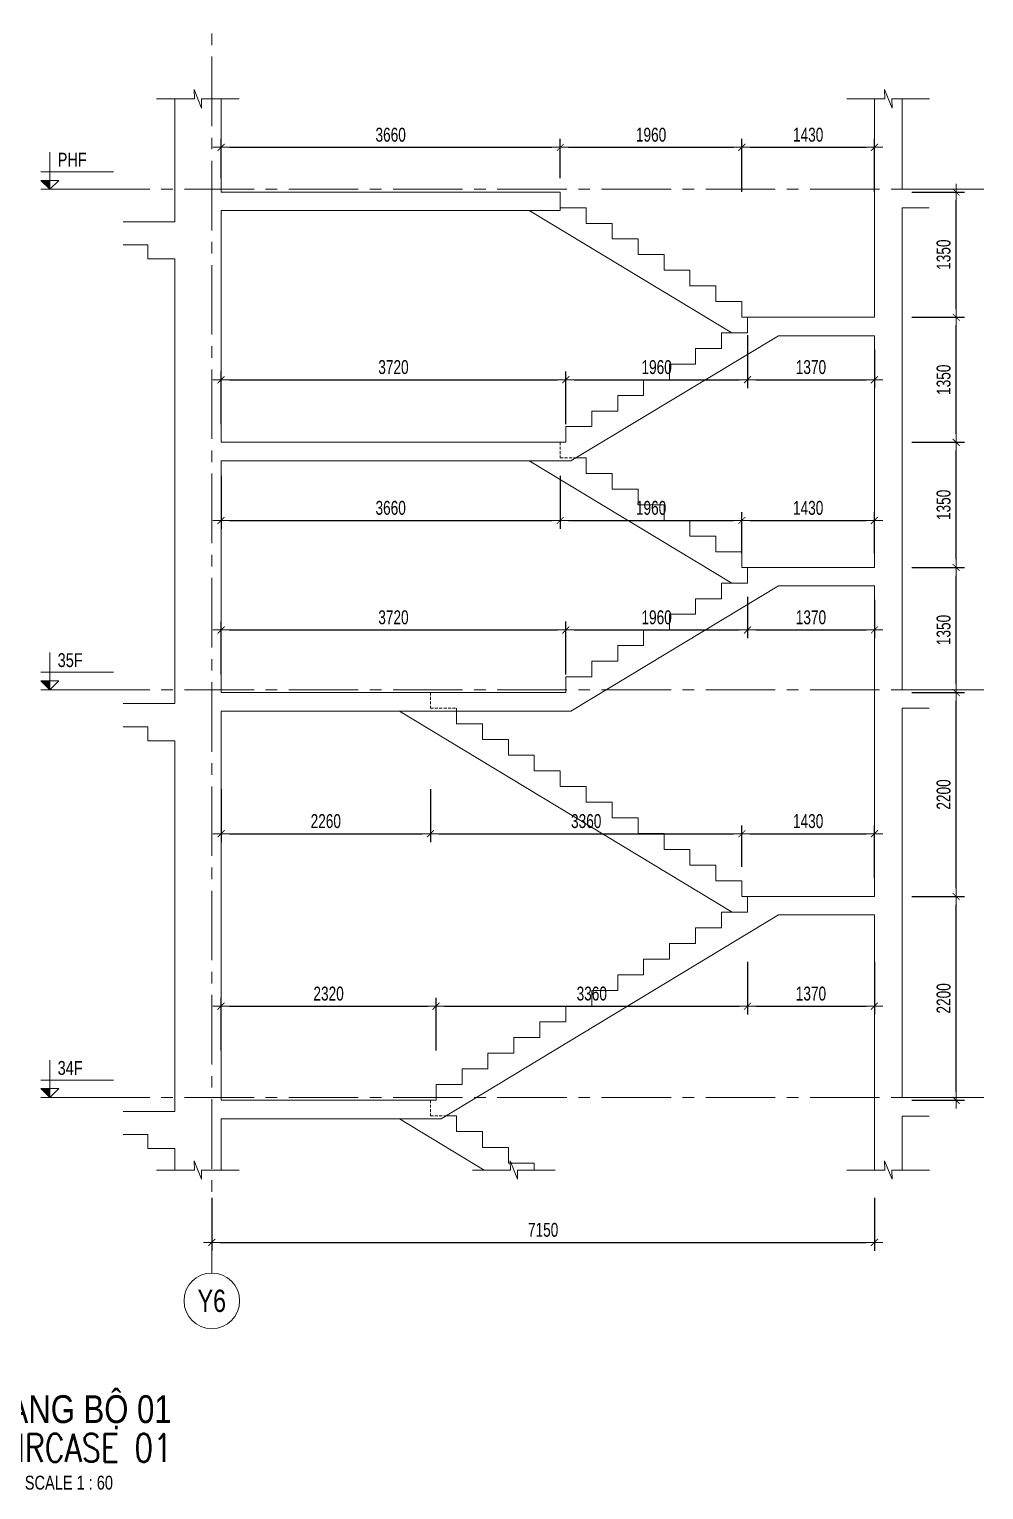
# Model space of a CAD drawing. Header units: millimetres. Extents: x -179076 to 85149, y -28646 to 38481.
# Drawn here: x 20697 to 30998, y -27834 to -12074 of the extents above; entities that cross this region are included whole.
import ezdxf
from ezdxf.enums import TextEntityAlignment as Align

# ---------------------------------------------------------------- set-up
doc = ezdxf.new("R2010")
doc.units = ezdxf.units.MM
doc.linetypes.add('CENTER2', pattern=[1.125, 0.75, -0.125, 0.125, -0.125])
doc.linetypes.add('HIDDEN2', pattern=[4.7625, 3.175, -1.5875])
doc.layers.get('Defpoints').update_dxf_attribs({"color": 151, "lineweight": 9})
for name, color, linetype, lineweight in [('NDC_S_ANNO', 7, 'Continuous', 20), ('NDC_S_AXIS', 5, 'CENTER2', 13), ('NDC_S_CONTINUOUS', 3, 'Continuous', 20), ('NDC_S_DIM', 1, 'Continuous', 15), ('NDC_S_ENG TITLE', 3, 'Continuous', 20), ('NDC_S_HIDDEN', 8, 'HIDDEN2', 13), ('NDC_S_SLAB', 2, 'Continuous', 20), ('NDC_S_SYMBOL', 1, 'Continuous', 15), ('NDC_S_TEXT SYMBOL', 7, 'Continuous', 20), ('NDC_S_VN TEXT', 7, 'Continuous', 20), ('NDC_S_VN TITLE', 6, 'Continuous', 35)]:
    doc.layers.add(name, color=color, linetype=linetype, lineweight=lineweight)
doc.styles.add('NDC_ANNO', font='', dxfattribs={"width": 0.8})
doc.styles.add('NDC_DIM', font='', dxfattribs={"width": 0.75})
doc.styles.add('NDC_EN TXT', font='romans.shx', dxfattribs={"width": 0.8})
doc.styles.add('NDC_VIE TXT', font='arial.ttf', dxfattribs={"width": 0.8})
doc.styles.get('NDC_ANNO').set_extended_font_data('Dotum')
doc.styles.get('NDC_DIM').set_extended_font_data('Dotum')
doc.dimstyles.new('NDC_dim_60', dxfattribs={"dimscale": 60, "dimtxt": 2.5, "dimasz": 1.5, "dimexe": 1.5, "dimexo": 2.5, "dimgap": 1, "dimtad": 1, "dimdec": 0, "dimzin": 0, "dimdsep": 46, "dimtxsty": 'NDC_DIM', "dimblk": 'DIMMARK', "dimcen": 0.09, "dimdle": 1.2, "dimclrd": 1, "dimclre": 1, "dimclrt": 3, "dimadec": 0, "dimazin": 0, "dimtfac": 1, "dimtdec": 0, "dimtix": 1, "dimtofl": 0, "dimtmove": 0, "dimatfit": 3, "dimfxl": 8, "dimfxlon": 1, "dimtolj": 1, "dimtzin": 0, "dimarcsym": 0})

# ---------------------------------------------------------------- blocks, each defined once
blk = doc.blocks.new('kata_block_CT')
at = {"layer": 'NDC_S_ANNO'}
blk.add_hatch(color=3, dxfattribs=at).paths.add_polyline_path([(0, 1.6), (-1.61, 1.6), (0, 0)])
at = {"layer": 'NDC_S_ANNO', "ltscale": 50}
h = blk.add_hatch(dxfattribs=at)
h.set_pattern_fill('ANSI31', color=256, scale=1.406, style=0)
h.paths.add_polyline_path([(0, 1.6), (0, 0), (1.61, 1.6)])
for p, q in [((-1.59, 3.14), (11.47, 3.14)), ((11.56, 0), (-1.64, 0))]:
    blk.add_line(p, q, dxfattribs=at)
for points in [[(0, 6.69), (0, 0)], [(0, 0), (-1.61, 1.6), (0, 1.6)], [(0, 0), (1.61, 1.6), (0, 1.6)]]:
    blk.add_lwpolyline(points, dxfattribs=at)
at = {"layer": 'NDC_S_ANNO', "color": 8, "ltscale": 50}
blk.add_lwpolyline([(0, 0), (-1.61, 1.6), (0, 1.6)], dxfattribs=at)
at = {"layer": 'NDC_S_TEXT SYMBOL', "color": 3, "style": 'NDC_ANNO', "width": 0.8}
blk.add_attdef('CT', (1.41, 4.07), '', height=2.5, dxfattribs=at)
blk = doc.blocks.new('DIMMARK')
at = {"layer": 'NDC_S_DIM', "color": 1}
blk.add_line((-1.5, 0), (1, 0), dxfattribs=at)
at = {"layer": 'NDC_S_DIM', "color": 2, "const_width": 0.1}
blk.add_lwpolyline([(-0.42, -0.42), (0.42, 0.42)], dxfattribs=at)
blk = doc.blocks.new('*D460')
at = {"layer": 'Defpoints', "color": 0, "transparency": 16777216}
for p in [(22668, -24384), (29818, -24384), (29818, -25165)]:
    blk.add_point(p, dxfattribs=at)
at = {"layer": 'NDC_S_DIM', "color": 1, "lineweight": -2, "transparency": 16777216}
for p, q in [((22668, -24685), (22668, -25255)), ((29818, -24685), (29818, -25255)), ((22758, -25165), (29728, -25165))]:
    blk.add_line(p, q, dxfattribs=at)
at = {"layer": 'NDC_S_DIM', "color": 1, "lineweight": -2, "transparency": 16777216, "xscale": 90, "yscale": 90, "zscale": 90, "rotation": 180}
blk.add_blockref('DIMMARK', (22668, -25165), dxfattribs=at)
at = {"layer": 'NDC_S_DIM', "color": 1, "lineweight": -2, "transparency": 16777216, "xscale": 90, "yscale": 90, "zscale": 90}
blk.add_blockref('DIMMARK', (29818, -25165), dxfattribs=at)
at = {"layer": 'NDC_S_DIM', "color": 3, "transparency": 16777216, "insert": (26243, -25030), "char_height": 150, "attachment_point": 5, "style": 'NDC_DIM'}
blk.add_mtext('\\A1;7150', dxfattribs=at)
blk = doc.blocks.new('*U187')
at = {"layer": 'NDC_S_SYMBOL'}
blk.add_line((0, 5), (0, 9), dxfattribs=at)
blk.add_circle((0, 0), 5, dxfattribs=at)
at = {"layer": 'NDC_S_TEXT SYMBOL', "color": 7, "style": 'NDC_ANNO', "width": 0.8}
blk.add_attdef('GRID', text='', height=4, dxfattribs=at).set_placement((0, 0), align=Align.MIDDLE)
blk = doc.blocks.new('*D461')
at = {"layer": 'Defpoints', "color": 0, "transparency": 16777216}
for p in [(25088, -22616), (22768, -23632), (25088, -23632)]:
    blk.add_point(p, dxfattribs=at)
at = {"layer": 'NDC_S_DIM', "color": 1, "lineweight": -2, "transparency": 16777216}
for p, q in [((22768, -23096), (22768, -22526)), ((25088, -23096), (25088, -22526)), ((22858, -22616), (24998, -22616))]:
    blk.add_line(p, q, dxfattribs=at)
at = {"layer": 'NDC_S_DIM', "color": 1, "lineweight": -2, "transparency": 16777216, "xscale": 90, "yscale": 90, "zscale": 90, "rotation": 180}
blk.add_blockref('DIMMARK', (22768, -22616), dxfattribs=at)
at = {"layer": 'NDC_S_DIM', "color": 1, "lineweight": -2, "transparency": 16777216, "xscale": 90, "yscale": 90, "zscale": 90}
blk.add_blockref('DIMMARK', (25088, -22616), dxfattribs=at)
at = {"layer": 'NDC_S_DIM', "color": 3, "transparency": 16777216, "insert": (23928, -22481), "char_height": 150, "attachment_point": 5, "style": 'NDC_DIM'}
blk.add_mtext('\\A1;2320', dxfattribs=at)
blk = doc.blocks.new('*D462')
at = {"layer": 'Defpoints', "color": 0, "transparency": 16777216}
for p in [(28448, -21601), (28448, -22616), (25088, -23632)]:
    blk.add_point(p, dxfattribs=at)
at = {"layer": 'NDC_S_DIM', "color": 1, "lineweight": -2, "transparency": 16777216}
for p, q in [((28448, -22136), (28448, -22706)), ((25088, -23096), (25088, -22526)), ((25178, -22616), (28358, -22616))]:
    blk.add_line(p, q, dxfattribs=at)
at = {"layer": 'NDC_S_DIM', "color": 1, "lineweight": -2, "transparency": 16777216, "xscale": 90, "yscale": 90, "zscale": 90, "rotation": 180}
blk.add_blockref('DIMMARK', (25088, -22616), dxfattribs=at)
at = {"layer": 'NDC_S_DIM', "color": 1, "lineweight": -2, "transparency": 16777216, "xscale": 90, "yscale": 90, "zscale": 90}
blk.add_blockref('DIMMARK', (28448, -22616), dxfattribs=at)
at = {"layer": 'NDC_S_DIM', "color": 3, "transparency": 16777216, "insert": (26768, -22481), "char_height": 150, "attachment_point": 5, "style": 'NDC_DIM'}
blk.add_mtext('\\A1;3360', dxfattribs=at)
blk = doc.blocks.new('*D463')
at = {"layer": 'Defpoints', "color": 0, "transparency": 16777216}
for p in [(28448, -21601), (29818, -21632), (29818, -22616)]:
    blk.add_point(p, dxfattribs=at)
at = {"layer": 'NDC_S_DIM', "color": 1, "lineweight": -2, "transparency": 16777216}
for p, q in [((28448, -22136), (28448, -22706)), ((29818, -22136), (29818, -22706)), ((28538, -22616), (29728, -22616))]:
    blk.add_line(p, q, dxfattribs=at)
at = {"layer": 'NDC_S_DIM', "color": 1, "lineweight": -2, "transparency": 16777216, "xscale": 90, "yscale": 90, "zscale": 90, "rotation": 180}
blk.add_blockref('DIMMARK', (28448, -22616), dxfattribs=at)
at = {"layer": 'NDC_S_DIM', "color": 1, "lineweight": -2, "transparency": 16777216, "xscale": 90, "yscale": 90, "zscale": 90}
blk.add_blockref('DIMMARK', (29818, -22616), dxfattribs=at)
at = {"layer": 'NDC_S_DIM', "color": 3, "transparency": 16777216, "insert": (29133, -22481), "char_height": 150, "attachment_point": 5, "style": 'NDC_DIM'}
blk.add_mtext('\\A1;1370', dxfattribs=at)
blk = doc.blocks.new('*D464')
at = {"layer": 'Defpoints', "color": 0, "transparency": 16777216}
for p in [(25028, -19232), (22768, -19432), (25028, -20755)]:
    blk.add_point(p, dxfattribs=at)
at = {"layer": 'NDC_S_DIM', "color": 1, "lineweight": -2, "transparency": 16777216}
for p, q in [((22768, -20275), (22768, -20845)), ((25028, -20275), (25028, -20845)), ((22858, -20755), (24938, -20755))]:
    blk.add_line(p, q, dxfattribs=at)
at = {"layer": 'NDC_S_DIM', "color": 1, "lineweight": -2, "transparency": 16777216, "xscale": 90, "yscale": 90, "zscale": 90, "rotation": 180}
blk.add_blockref('DIMMARK', (22768, -20755), dxfattribs=at)
at = {"layer": 'NDC_S_DIM', "color": 1, "lineweight": -2, "transparency": 16777216, "xscale": 90, "yscale": 90, "zscale": 90}
blk.add_blockref('DIMMARK', (25028, -20755), dxfattribs=at)
at = {"layer": 'NDC_S_DIM', "color": 3, "transparency": 16777216, "insert": (23898, -20620), "char_height": 150, "attachment_point": 5, "style": 'NDC_DIM'}
blk.add_mtext('\\A1;2260', dxfattribs=at)
blk = doc.blocks.new('*D465')
at = {"layer": 'Defpoints', "color": 0, "transparency": 16777216}
for p in [(25028, -19232), (28388, -20755), (28388, -21262)]:
    blk.add_point(p, dxfattribs=at)
at = {"layer": 'NDC_S_DIM', "color": 1, "lineweight": -2, "transparency": 16777216}
for p, q in [((25028, -20275), (25028, -20845)), ((25118, -20755), (28298, -20755)), ((28388, -21112), (28388, -20665))]:
    blk.add_line(p, q, dxfattribs=at)
at = {"layer": 'NDC_S_DIM', "color": 1, "lineweight": -2, "transparency": 16777216, "xscale": 90, "yscale": 90, "zscale": 90, "rotation": 180}
blk.add_blockref('DIMMARK', (25028, -20755), dxfattribs=at)
at = {"layer": 'NDC_S_DIM', "color": 1, "lineweight": -2, "transparency": 16777216, "xscale": 90, "yscale": 90, "zscale": 90}
blk.add_blockref('DIMMARK', (28388, -20755), dxfattribs=at)
at = {"layer": 'NDC_S_DIM', "color": 3, "transparency": 16777216, "insert": (26708, -20620), "char_height": 150, "attachment_point": 5, "style": 'NDC_DIM'}
blk.add_mtext('\\A1;3360', dxfattribs=at)
blk = doc.blocks.new('*D466')
at = {"layer": 'Defpoints', "color": 0, "transparency": 16777216}
for p in [(29818, -20755), (28388, -21262), (29818, -21432)]:
    blk.add_point(p, dxfattribs=at)
at = {"layer": 'NDC_S_DIM', "color": 1, "lineweight": -2, "transparency": 16777216}
for p, q in [((28388, -21112), (28388, -20665)), ((28478, -20755), (29728, -20755)), ((29818, -21235), (29818, -20665))]:
    blk.add_line(p, q, dxfattribs=at)
at = {"layer": 'NDC_S_DIM', "color": 1, "lineweight": -2, "transparency": 16777216, "xscale": 90, "yscale": 90, "zscale": 90, "rotation": 180}
blk.add_blockref('DIMMARK', (28388, -20755), dxfattribs=at)
at = {"layer": 'NDC_S_DIM', "color": 1, "lineweight": -2, "transparency": 16777216, "xscale": 90, "yscale": 90, "zscale": 90}
blk.add_blockref('DIMMARK', (29818, -20755), dxfattribs=at)
at = {"layer": 'NDC_S_DIM', "color": 3, "transparency": 16777216, "insert": (29103, -20620), "char_height": 150, "attachment_point": 5, "style": 'NDC_DIM'}
blk.add_mtext('\\A1;1430', dxfattribs=at)
blk = doc.blocks.new('*D467')
at = {"layer": 'Defpoints', "color": 0, "transparency": 16777216}
for p in [(26488, -18557), (22768, -19232), (26488, -19232)]:
    blk.add_point(p, dxfattribs=at)
at = {"layer": 'NDC_S_DIM', "color": 1, "lineweight": -2, "transparency": 16777216}
for p, q in [((22768, -19037), (22768, -18467)), ((22858, -18557), (26398, -18557)), ((26488, -19037), (26488, -18467))]:
    blk.add_line(p, q, dxfattribs=at)
at = {"layer": 'NDC_S_DIM', "color": 1, "lineweight": -2, "transparency": 16777216, "xscale": 90, "yscale": 90, "zscale": 90, "rotation": 180}
blk.add_blockref('DIMMARK', (22768, -18557), dxfattribs=at)
at = {"layer": 'NDC_S_DIM', "color": 1, "lineweight": -2, "transparency": 16777216, "xscale": 90, "yscale": 90, "zscale": 90}
blk.add_blockref('DIMMARK', (26488, -18557), dxfattribs=at)
at = {"layer": 'NDC_S_DIM', "color": 3, "transparency": 16777216, "insert": (24628, -18421), "char_height": 150, "attachment_point": 5, "style": 'NDC_DIM'}
blk.add_mtext('\\A1;3720', dxfattribs=at)
blk = doc.blocks.new('*D468')
at = {"layer": 'Defpoints', "color": 0, "transparency": 16777216}
for p in [(28448, -18050), (28448, -18557), (26488, -19232)]:
    blk.add_point(p, dxfattribs=at)
at = {"layer": 'NDC_S_DIM', "color": 1, "lineweight": -2, "transparency": 16777216}
for p, q in [((28448, -18200), (28448, -18647)), ((26488, -19037), (26488, -18467)), ((26578, -18557), (28358, -18557))]:
    blk.add_line(p, q, dxfattribs=at)
at = {"layer": 'NDC_S_DIM', "color": 1, "lineweight": -2, "transparency": 16777216, "xscale": 90, "yscale": 90, "zscale": 90, "rotation": 180}
blk.add_blockref('DIMMARK', (26488, -18557), dxfattribs=at)
at = {"layer": 'NDC_S_DIM', "color": 1, "lineweight": -2, "transparency": 16777216, "xscale": 90, "yscale": 90, "zscale": 90}
blk.add_blockref('DIMMARK', (28448, -18557), dxfattribs=at)
at = {"layer": 'NDC_S_DIM', "color": 3, "transparency": 16777216, "insert": (27468, -18421), "char_height": 150, "attachment_point": 5, "style": 'NDC_DIM'}
blk.add_mtext('\\A1;1960', dxfattribs=at)
blk = doc.blocks.new('*D469')
at = {"layer": 'Defpoints', "color": 0, "transparency": 16777216}
for p in [(28448, -18050), (29818, -18082), (29818, -18557)]:
    blk.add_point(p, dxfattribs=at)
at = {"layer": 'NDC_S_DIM', "color": 1, "lineweight": -2, "transparency": 16777216}
for p, q in [((28448, -18200), (28448, -18647)), ((29818, -18232), (29818, -18647)), ((28538, -18557), (29728, -18557))]:
    blk.add_line(p, q, dxfattribs=at)
at = {"layer": 'NDC_S_DIM', "color": 1, "lineweight": -2, "transparency": 16777216, "xscale": 90, "yscale": 90, "zscale": 90, "rotation": 180}
blk.add_blockref('DIMMARK', (28448, -18557), dxfattribs=at)
at = {"layer": 'NDC_S_DIM', "color": 1, "lineweight": -2, "transparency": 16777216, "xscale": 90, "yscale": 90, "zscale": 90}
blk.add_blockref('DIMMARK', (29818, -18557), dxfattribs=at)
at = {"layer": 'NDC_S_DIM', "color": 3, "transparency": 16777216, "insert": (29133, -18421), "char_height": 150, "attachment_point": 5, "style": 'NDC_DIM'}
blk.add_mtext('\\A1;1370', dxfattribs=at)
blk = doc.blocks.new('*D470')
at = {"layer": 'Defpoints', "color": 0, "transparency": 16777216}
for p in [(26428, -16532), (22768, -16732), (26428, -17375)]:
    blk.add_point(p, dxfattribs=at)
at = {"layer": 'NDC_S_DIM', "color": 1, "lineweight": -2, "transparency": 16777216}
for p, q in [((22768, -16895), (22768, -17465)), ((26428, -16895), (26428, -17465)), ((22858, -17375), (26338, -17375))]:
    blk.add_line(p, q, dxfattribs=at)
at = {"layer": 'NDC_S_DIM', "color": 1, "lineweight": -2, "transparency": 16777216, "xscale": 90, "yscale": 90, "zscale": 90, "rotation": 180}
blk.add_blockref('DIMMARK', (22768, -17375), dxfattribs=at)
at = {"layer": 'NDC_S_DIM', "color": 1, "lineweight": -2, "transparency": 16777216, "xscale": 90, "yscale": 90, "zscale": 90}
blk.add_blockref('DIMMARK', (26428, -17375), dxfattribs=at)
at = {"layer": 'NDC_S_DIM', "color": 3, "transparency": 16777216, "insert": (24598, -17240), "char_height": 150, "attachment_point": 5, "style": 'NDC_DIM'}
blk.add_mtext('\\A1;3660', dxfattribs=at)
blk = doc.blocks.new('*D471')
at = {"layer": 'Defpoints', "color": 0, "transparency": 16777216}
for p in [(26428, -16532), (28388, -17375), (28388, -17882)]:
    blk.add_point(p, dxfattribs=at)
at = {"layer": 'NDC_S_DIM', "color": 1, "lineweight": -2, "transparency": 16777216}
for p, q in [((26428, -16895), (26428, -17465)), ((28388, -17732), (28388, -17285)), ((26518, -17375), (28298, -17375))]:
    blk.add_line(p, q, dxfattribs=at)
at = {"layer": 'NDC_S_DIM', "color": 1, "lineweight": -2, "transparency": 16777216, "xscale": 90, "yscale": 90, "zscale": 90, "rotation": 180}
blk.add_blockref('DIMMARK', (26428, -17375), dxfattribs=at)
at = {"layer": 'NDC_S_DIM', "color": 1, "lineweight": -2, "transparency": 16777216, "xscale": 90, "yscale": 90, "zscale": 90}
blk.add_blockref('DIMMARK', (28388, -17375), dxfattribs=at)
at = {"layer": 'NDC_S_DIM', "color": 3, "transparency": 16777216, "insert": (27408, -17240), "char_height": 150, "attachment_point": 5, "style": 'NDC_DIM'}
blk.add_mtext('\\A1;1960', dxfattribs=at)
blk = doc.blocks.new('*D472')
at = {"layer": 'Defpoints', "color": 0, "transparency": 16777216}
for p in [(29818, -17375), (28388, -17882), (29818, -17882)]:
    blk.add_point(p, dxfattribs=at)
at = {"layer": 'NDC_S_DIM', "color": 1, "lineweight": -2, "transparency": 16777216}
for p, q in [((28388, -17732), (28388, -17285)), ((29818, -17732), (29818, -17285)), ((28478, -17375), (29728, -17375))]:
    blk.add_line(p, q, dxfattribs=at)
at = {"layer": 'NDC_S_DIM', "color": 1, "lineweight": -2, "transparency": 16777216, "xscale": 90, "yscale": 90, "zscale": 90, "rotation": 180}
blk.add_blockref('DIMMARK', (28388, -17375), dxfattribs=at)
at = {"layer": 'NDC_S_DIM', "color": 1, "lineweight": -2, "transparency": 16777216, "xscale": 90, "yscale": 90, "zscale": 90}
blk.add_blockref('DIMMARK', (29818, -17375), dxfattribs=at)
at = {"layer": 'NDC_S_DIM', "color": 3, "transparency": 16777216, "insert": (29103, -17240), "char_height": 150, "attachment_point": 5, "style": 'NDC_DIM'}
blk.add_mtext('\\A1;1430', dxfattribs=at)
blk = doc.blocks.new('*D473')
at = {"layer": 'Defpoints', "color": 0, "transparency": 16777216}
for p in [(26488, -15857), (22768, -16532), (26488, -16532)]:
    blk.add_point(p, dxfattribs=at)
at = {"layer": 'NDC_S_DIM', "color": 1, "lineweight": -2, "transparency": 16777216}
for p, q in [((22768, -16337), (22768, -15767)), ((22858, -15857), (26398, -15857)), ((26488, -16337), (26488, -15767))]:
    blk.add_line(p, q, dxfattribs=at)
at = {"layer": 'NDC_S_DIM', "color": 1, "lineweight": -2, "transparency": 16777216, "xscale": 90, "yscale": 90, "zscale": 90, "rotation": 180}
blk.add_blockref('DIMMARK', (22768, -15857), dxfattribs=at)
at = {"layer": 'NDC_S_DIM', "color": 1, "lineweight": -2, "transparency": 16777216, "xscale": 90, "yscale": 90, "zscale": 90}
blk.add_blockref('DIMMARK', (26488, -15857), dxfattribs=at)
at = {"layer": 'NDC_S_DIM', "color": 3, "transparency": 16777216, "insert": (24628, -15721), "char_height": 150, "attachment_point": 5, "style": 'NDC_DIM'}
blk.add_mtext('\\A1;3720', dxfattribs=at)
blk = doc.blocks.new('*D474')
at = {"layer": 'Defpoints', "color": 0, "transparency": 16777216}
for p in [(28448, -15182), (28448, -15857), (26488, -16532)]:
    blk.add_point(p, dxfattribs=at)
at = {"layer": 'NDC_S_DIM', "color": 1, "lineweight": -2, "transparency": 16777216}
for p, q in [((28448, -15377), (28448, -15947)), ((26488, -16337), (26488, -15767)), ((26578, -15857), (28358, -15857))]:
    blk.add_line(p, q, dxfattribs=at)
at = {"layer": 'NDC_S_DIM', "color": 1, "lineweight": -2, "transparency": 16777216, "xscale": 90, "yscale": 90, "zscale": 90, "rotation": 180}
blk.add_blockref('DIMMARK', (26488, -15857), dxfattribs=at)
at = {"layer": 'NDC_S_DIM', "color": 1, "lineweight": -2, "transparency": 16777216, "xscale": 90, "yscale": 90, "zscale": 90}
blk.add_blockref('DIMMARK', (28448, -15857), dxfattribs=at)
at = {"layer": 'NDC_S_DIM', "color": 3, "transparency": 16777216, "insert": (27468, -15721), "char_height": 150, "attachment_point": 5, "style": 'NDC_DIM'}
blk.add_mtext('\\A1;1960', dxfattribs=at)
blk = doc.blocks.new('*D475')
at = {"layer": 'Defpoints', "color": 0, "transparency": 16777216}
for p in [(28448, -15182), (29818, -15382), (29818, -15857)]:
    blk.add_point(p, dxfattribs=at)
at = {"layer": 'NDC_S_DIM', "color": 1, "lineweight": -2, "transparency": 16777216}
for p, q in [((28448, -15377), (28448, -15947)), ((29818, -15532), (29818, -15947)), ((28538, -15857), (29728, -15857))]:
    blk.add_line(p, q, dxfattribs=at)
at = {"layer": 'NDC_S_DIM', "color": 1, "lineweight": -2, "transparency": 16777216, "xscale": 90, "yscale": 90, "zscale": 90, "rotation": 180}
blk.add_blockref('DIMMARK', (28448, -15857), dxfattribs=at)
at = {"layer": 'NDC_S_DIM', "color": 1, "lineweight": -2, "transparency": 16777216, "xscale": 90, "yscale": 90, "zscale": 90}
blk.add_blockref('DIMMARK', (29818, -15857), dxfattribs=at)
at = {"layer": 'NDC_S_DIM', "color": 3, "transparency": 16777216, "insert": (29133, -15721), "char_height": 150, "attachment_point": 5, "style": 'NDC_DIM'}
blk.add_mtext('\\A1;1370', dxfattribs=at)
blk = doc.blocks.new('*D476')
at = {"layer": 'Defpoints', "color": 0, "transparency": 16777216}
for p in [(26428, -13349), (22768, -13832), (26428, -13832)]:
    blk.add_point(p, dxfattribs=at)
at = {"layer": 'NDC_S_DIM', "color": 1, "lineweight": -2, "transparency": 16777216}
for p, q in [((22768, -13682), (22768, -13259)), ((22858, -13349), (26338, -13349)), ((26428, -13682), (26428, -13259))]:
    blk.add_line(p, q, dxfattribs=at)
at = {"layer": 'NDC_S_DIM', "color": 1, "lineweight": -2, "transparency": 16777216, "xscale": 90, "yscale": 90, "zscale": 90, "rotation": 180}
blk.add_blockref('DIMMARK', (22768, -13349), dxfattribs=at)
at = {"layer": 'NDC_S_DIM', "color": 1, "lineweight": -2, "transparency": 16777216, "xscale": 90, "yscale": 90, "zscale": 90}
blk.add_blockref('DIMMARK', (26428, -13349), dxfattribs=at)
at = {"layer": 'NDC_S_DIM', "color": 3, "transparency": 16777216, "insert": (24598, -13214), "char_height": 150, "attachment_point": 5, "style": 'NDC_DIM'}
blk.add_mtext('\\A1;3660', dxfattribs=at)
blk = doc.blocks.new('*D477')
at = {"layer": 'Defpoints', "color": 0, "transparency": 16777216}
for p in [(28388, -13349), (26428, -13832), (28388, -15097)]:
    blk.add_point(p, dxfattribs=at)
at = {"layer": 'NDC_S_DIM', "color": 1, "lineweight": -2, "transparency": 16777216}
for p, q in [((26428, -13682), (26428, -13259)), ((26518, -13349), (28298, -13349)), ((28388, -13829), (28388, -13259))]:
    blk.add_line(p, q, dxfattribs=at)
at = {"layer": 'NDC_S_DIM', "color": 1, "lineweight": -2, "transparency": 16777216, "xscale": 90, "yscale": 90, "zscale": 90, "rotation": 180}
blk.add_blockref('DIMMARK', (26428, -13349), dxfattribs=at)
at = {"layer": 'NDC_S_DIM', "color": 1, "lineweight": -2, "transparency": 16777216, "xscale": 90, "yscale": 90, "zscale": 90}
blk.add_blockref('DIMMARK', (28388, -13349), dxfattribs=at)
at = {"layer": 'NDC_S_DIM', "color": 3, "transparency": 16777216, "insert": (27408, -13214), "char_height": 150, "attachment_point": 5, "style": 'NDC_DIM'}
blk.add_mtext('\\A1;1960', dxfattribs=at)
blk = doc.blocks.new('*D478')
at = {"layer": 'Defpoints', "color": 0, "transparency": 16777216}
for p in [(29818, -13349), (28388, -15097), (29818, -15182)]:
    blk.add_point(p, dxfattribs=at)
at = {"layer": 'NDC_S_DIM', "color": 1, "lineweight": -2, "transparency": 16777216}
for p, q in [((28388, -13829), (28388, -13259)), ((28478, -13349), (29728, -13349)), ((29818, -13829), (29818, -13259))]:
    blk.add_line(p, q, dxfattribs=at)
at = {"layer": 'NDC_S_DIM', "color": 1, "lineweight": -2, "transparency": 16777216, "xscale": 90, "yscale": 90, "zscale": 90, "rotation": 180}
blk.add_blockref('DIMMARK', (28388, -13349), dxfattribs=at)
at = {"layer": 'NDC_S_DIM', "color": 1, "lineweight": -2, "transparency": 16777216, "xscale": 90, "yscale": 90, "zscale": 90}
blk.add_blockref('DIMMARK', (29818, -13349), dxfattribs=at)
at = {"layer": 'NDC_S_DIM', "color": 3, "transparency": 16777216, "insert": (29103, -13214), "char_height": 150, "attachment_point": 5, "style": 'NDC_DIM'}
blk.add_mtext('\\A1;1430', dxfattribs=at)
blk = doc.blocks.new('Drawing name_symbol')
at = {"layer": 'NDC_S_ENG TITLE', "style": 'NDC_EN TXT', "width": 0.8}
blk.add_attdef('SECTDET1', text='', height=5, dxfattribs=at).set_placement((0, 1.01), align=Align.CENTER)
at = {"layer": 'NDC_S_TEXT SYMBOL', "lineweight": 25, "style": 'NDC_ANNO', "width": 0.8}
blk.add_attdef('SSCALE', text='', height=2.5, dxfattribs=at).set_placement((0, -4), align=Align.CENTER)
at = {"layer": 'NDC_S_VN TITLE', "style": 'NDC_VIE TXT', "width": 0.8}
blk.add_attdef('SECTDET2', text='', height=5, dxfattribs=at).set_placement((0, 7.97), align=Align.CENTER)
blk = doc.blocks.new('*D268')
at = {"layer": 'Defpoints', "color": 0, "transparency": 16777216}
for p in [(28388, -21432), (30700, -21432), (25088, -23632)]:
    blk.add_point(p, dxfattribs=at)
at = {"layer": 'NDC_S_DIM', "color": 1, "lineweight": -2, "transparency": 16777216}
for p, q in [((30220, -21432), (30790, -21432)), ((30700, -23542), (30700, -21522)), ((30220, -23632), (30790, -23632))]:
    blk.add_line(p, q, dxfattribs=at)
at = {"layer": 'NDC_S_DIM', "color": 1, "lineweight": -2, "transparency": 16777216, "xscale": 90, "yscale": 90, "zscale": 90}
for p, rotation in [((30700, -21432), 90), ((30700, -23632), 270)]:
    blk.add_blockref('DIMMARK', p, dxfattribs=dict(at, rotation=rotation))
at = {"layer": 'NDC_S_DIM', "color": 3, "transparency": 16777216, "insert": (30565, -22532), "char_height": 150, "attachment_point": 5, "rotation": 90, "style": 'NDC_DIM'}
blk.add_mtext('\\A1;2200', dxfattribs=at)
blk = doc.blocks.new('*D269')
at = {"layer": 'Defpoints', "color": 0, "transparency": 16777216}
for p in [(26488, -19232), (30700, -19232), (28388, -21432)]:
    blk.add_point(p, dxfattribs=at)
at = {"layer": 'NDC_S_DIM', "color": 1, "lineweight": -2, "transparency": 16777216}
for p, q in [((30220, -19232), (30790, -19232)), ((30700, -21342), (30700, -19322)), ((30220, -21432), (30790, -21432))]:
    blk.add_line(p, q, dxfattribs=at)
at = {"layer": 'NDC_S_DIM', "color": 1, "lineweight": -2, "transparency": 16777216, "xscale": 90, "yscale": 90, "zscale": 90}
for p, rotation in [((30700, -19232), 90), ((30700, -21432), 270)]:
    blk.add_blockref('DIMMARK', p, dxfattribs=dict(at, rotation=rotation))
at = {"layer": 'NDC_S_DIM', "color": 3, "transparency": 16777216, "insert": (30565, -20332), "char_height": 150, "attachment_point": 5, "rotation": 90, "style": 'NDC_DIM'}
blk.add_mtext('\\A1;2200', dxfattribs=at)
blk = doc.blocks.new('*D270')
at = {"layer": 'Defpoints', "color": 0, "transparency": 16777216}
for p in [(28388, -17882), (30700, -17882), (26488, -19232)]:
    blk.add_point(p, dxfattribs=at)
at = {"layer": 'NDC_S_DIM', "color": 1, "lineweight": -2, "transparency": 16777216}
for p, q in [((30220, -17882), (30790, -17882)), ((30700, -19142), (30700, -17972)), ((30220, -19232), (30790, -19232))]:
    blk.add_line(p, q, dxfattribs=at)
at = {"layer": 'NDC_S_DIM', "color": 1, "lineweight": -2, "transparency": 16777216, "xscale": 90, "yscale": 90, "zscale": 90}
for p, rotation in [((30700, -17882), 90), ((30700, -19232), 270)]:
    blk.add_blockref('DIMMARK', p, dxfattribs=dict(at, rotation=rotation))
at = {"layer": 'NDC_S_DIM', "color": 3, "transparency": 16777216, "insert": (30565, -18557), "char_height": 150, "attachment_point": 5, "rotation": 90, "style": 'NDC_DIM'}
blk.add_mtext('\\A1;1350', dxfattribs=at)
blk = doc.blocks.new('*D271')
at = {"layer": 'Defpoints', "color": 0, "transparency": 16777216}
for p in [(26428, -16532), (30700, -16532), (28388, -17882)]:
    blk.add_point(p, dxfattribs=at)
at = {"layer": 'NDC_S_DIM', "color": 1, "lineweight": -2, "transparency": 16777216}
for p, q in [((30220, -16532), (30790, -16532)), ((30700, -17792), (30700, -16622)), ((30220, -17882), (30790, -17882))]:
    blk.add_line(p, q, dxfattribs=at)
at = {"layer": 'NDC_S_DIM', "color": 1, "lineweight": -2, "transparency": 16777216, "xscale": 90, "yscale": 90, "zscale": 90}
for p, rotation in [((30700, -16532), 90), ((30700, -17882), 270)]:
    blk.add_blockref('DIMMARK', p, dxfattribs=dict(at, rotation=rotation))
at = {"layer": 'NDC_S_DIM', "color": 3, "transparency": 16777216, "insert": (30565, -17207), "char_height": 150, "attachment_point": 5, "rotation": 90, "style": 'NDC_DIM'}
blk.add_mtext('\\A1;1350', dxfattribs=at)
blk = doc.blocks.new('*D272')
at = {"layer": 'Defpoints', "color": 0, "transparency": 16777216}
for p in [(28388, -15182), (30700, -15182), (26428, -16532)]:
    blk.add_point(p, dxfattribs=at)
at = {"layer": 'NDC_S_DIM', "color": 1, "lineweight": -2, "transparency": 16777216}
for p, q in [((30220, -15182), (30790, -15182)), ((30700, -16442), (30700, -15272)), ((30220, -16532), (30790, -16532))]:
    blk.add_line(p, q, dxfattribs=at)
at = {"layer": 'NDC_S_DIM', "color": 1, "lineweight": -2, "transparency": 16777216, "xscale": 90, "yscale": 90, "zscale": 90}
for p, rotation in [((30700, -15182), 90), ((30700, -16532), 270)]:
    blk.add_blockref('DIMMARK', p, dxfattribs=dict(at, rotation=rotation))
at = {"layer": 'NDC_S_DIM', "color": 3, "transparency": 16777216, "insert": (30565, -15857), "char_height": 150, "attachment_point": 5, "rotation": 90, "style": 'NDC_DIM'}
blk.add_mtext('\\A1;1350', dxfattribs=at)
blk = doc.blocks.new('*D273')
at = {"layer": 'Defpoints', "color": 0, "transparency": 16777216}
for p in [(26428, -13832), (30700, -13832), (28388, -15182)]:
    blk.add_point(p, dxfattribs=at)
at = {"layer": 'NDC_S_DIM', "color": 1, "lineweight": -2, "transparency": 16777216}
for p, q in [((30220, -13832), (30790, -13832)), ((30700, -15092), (30700, -13922)), ((30220, -15182), (30790, -15182))]:
    blk.add_line(p, q, dxfattribs=at)
at = {"layer": 'NDC_S_DIM', "color": 1, "lineweight": -2, "transparency": 16777216, "xscale": 90, "yscale": 90, "zscale": 90}
for p, rotation in [((30700, -13832), 90), ((30700, -15182), 270)]:
    blk.add_blockref('DIMMARK', p, dxfattribs=dict(at, rotation=rotation))
at = {"layer": 'NDC_S_DIM', "color": 3, "transparency": 16777216, "insert": (30565, -14507), "char_height": 150, "attachment_point": 5, "rotation": 90, "style": 'NDC_DIM'}
blk.add_mtext('\\A1;1350', dxfattribs=at)

msp = doc.modelspace()

# ---------------------------------------------------------------- linework, layer by layer
at = {"layer": 'NDC_S_AXIS', "ltscale": 1000}
msp.add_line((22667.8, -25495.2), (22667.8, -12074.5), dxfattribs=at)
for points in [[(30998.2, -13801.6), (20821.5, -13801.6)], [(30998.2, -19201.6), (20821.5, -19201.6)], [(30998.2, -23601.6), (20821.5, -23601.6)]]:
    msp.add_lwpolyline(points, dxfattribs=at)
at = {"layer": 'NDC_S_CONTINUOUS'}
for p, q in [((26092.2, -14031.6), (28280.4, -15350.3)), ((26092.2, -16731.6), (28280.4, -18050.3)), ((28281.2, -21600.8), (24692.1, -19431.6)), ((25606.4, -24384.2), (24692.1, -23831.6))]:
    msp.add_line(p, q, dxfattribs=at)
for points in [[(26427.8, -13831.6), (26427.8, -14000.3), (26707.8, -14000.3), (26707.8, -14169.1), (26987.8, -14169.1), (26987.8, -14337.8), (27267.8, -14337.8), (27267.8, -14506.6), (27547.8, -14506.6), (27547.8, -14675.3), (27827.8, -14675.3), (27827.8, -14844.1), (28107.8, -14844.1), (28107.8, -15012.8), (28387.8, -15012.8), (28387.8, -15181.6), (28447.8, -15181.6)], [(26595.3, -16700.3), (26707.8, -16700.3), (26707.8, -16869.1), (26987.8, -16869.1), (26987.8, -17037.8), (27267.8, -17037.8), (27267.8, -17206.6), (27547.8, -17206.6), (27547.8, -17375.3), (27827.8, -17375.3), (27827.8, -17544.1), (28107.8, -17544.1), (28107.8, -17712.8), (28387.8, -17712.8), (28387.8, -17881.6), (28447.8, -17881.6)], [(28447.8, -21431.6), (28387.8, -21431.6), (28387.8, -21262.4), (28107.8, -21262.4), (28107.8, -21093.1), (27827.8, -21093.1), (27827.8, -20923.9), (27547.8, -20923.9), (27547.8, -20754.7), (27267.8, -20754.7), (27267.8, -20585.4), (26987.8, -20585.4), (26987.8, -20416.2), (26707.8, -20416.2), (26707.8, -20247), (26427.8, -20247), (26427.8, -20077.7), (26147.8, -20077.7), (26147.8, -19908.5), (25867.8, -19908.5), (25867.8, -19739.3), (25587.8, -19739.3), (25587.8, -19570), (25307.8, -19570), (25307.8, -19431.6)], [(26147.8, -24384.2), (26147.8, -24308.5), (25867.8, -24308.5), (25867.8, -24139.3), (25587.8, -24139.3), (25587.8, -23970), (25307.8, -23970), (25307.8, -23800.8), (25194.5, -23800.8)]]:
    msp.add_lwpolyline(points, dxfattribs=at)
at = {"layer": 'NDC_S_HIDDEN', "ltscale": 10}
for points in [[(26427.8, -16531.6), (26427.8, -16700.3), (26595.3, -16700.3)], [(24747.8, -19231.6), (25027.8, -19231.6), (25027.8, -19400.8), (25307.8, -19400.8), (25307.8, -19431.6)], [(24747.8, -23631.6), (25027.8, -23631.6), (25027.8, -23800.8), (25194.5, -23800.8)]]:
    msp.add_lwpolyline(points, dxfattribs=at)
at = {"layer": 'NDC_S_SLAB'}
for p, q in [((22267.8, -14151.6), (22267.8, -12826.2)), ((22767.6, -12826.2), (22767.6, -13831.6)), ((29817.8, -12826.2), (29817.8, -15181.6)), ((30117.8, -12826.2), (30117.8, -13801.6)), ((30409.4, -14001.6), (30117.8, -14001.6)), ((30117.8, -14001.6), (30117.8, -19201.6)), ((21711.3, -14151.6), (22267.8, -14151.6)), ((22767.6, -14031.6), (22767.6, -16531.6)), ((21711.3, -14401.6), (21976.4, -14401.6)), ((21976.4, -14401.6), (21976.4, -14551.6)), ((21976.4, -14551.6), (22267.8, -14551.6)), ((22267.8, -19351.6), (22267.8, -14551.6)), ((29817.8, -15181.6), (28447.8, -15181.6)), ((28447.8, -15181.6), (28447.8, -15350.3)), ((26543.4, -16731.6), (28783.4, -15381.6)), ((28447.8, -15350.3), (28167.8, -15350.3)), ((28167.8, -15350.3), (28167.8, -15519.1)), ((28783.4, -15381.6), (29817.8, -15381.6)), ((29817.8, -15381.6), (29817.8, -17881.6)), ((28167.8, -15519.1), (27887.8, -15519.1)), ((27887.8, -15519.1), (27887.8, -15687.8)), ((27887.8, -15687.8), (27607.8, -15687.8)), ((27607.8, -15687.8), (27607.8, -15856.6)), ((27607.8, -15856.6), (27327.8, -15856.6)), ((27327.8, -15856.6), (27327.8, -16025.3)), ((27327.8, -16025.3), (27047.8, -16025.3)), ((27047.8, -16025.3), (27047.8, -16194.1)), ((27047.8, -16194.1), (26767.8, -16194.1)), ((26767.8, -16194.1), (26767.8, -16362.8)), ((26767.8, -16362.8), (26487.8, -16362.8)), ((26487.8, -16362.8), (26487.8, -16531.6)), ((26487.8, -16531.6), (22767.6, -16531.6)), ((22767.6, -16731.6), (22767.6, -19231.6)), ((22767.6, -16731.6), (26543.4, -16731.6)), ((26543.4, -19431.6), (28783.4, -18081.6)), ((28783.4, -18081.6), (29817.8, -18081.6)), ((29817.8, -18081.6), (29817.8, -19201.6)), ((29817.8, -19201.6), (29817.8, -21431.6)), ((30117.8, -19201.6), (30409.4, -19201.6)), ((21711.3, -19351.6), (22267.8, -19351.6)), ((22767.8, -19431.6), (22767.8, -23631.6)), ((22767.8, -19431.6), (26543.4, -19431.6)), ((30409.4, -19401.6), (30117.8, -19401.6)), ((30117.8, -19401.6), (30117.8, -23601.6)), ((21711.3, -19601.6), (21976.4, -19601.6)), ((21976.4, -19601.6), (21976.4, -19751.6)), ((21976.4, -19751.6), (22267.8, -19751.6)), ((22267.8, -19751.6), (22267.8, -23751.6)), ((28783.6, -21631.6), (25143.6, -23831.6)), ((28783.6, -21631.6), (29817.8, -21631.6)), ((29817.8, -21631.6), (29817.8, -23601.6)), ((29817.8, -23601.6), (29817.8, -24384.2)), ((21711.3, -23751.6), (22267.8, -23751.6)), ((25143.6, -23831.6), (22767.6, -23831.6)), ((25143.6, -23831.6), (22767.6, -23831.6)), ((22767.8, -23831.6), (22767.8, -24384.2)), ((30409.4, -23801.6), (30117.8, -23801.6)), ((30117.8, -23801.6), (30117.8, -24384.2)), ((21711.3, -24001.6), (21976.4, -24001.6)), ((21976.4, -24001.6), (21976.4, -24151.6)), ((21976.4, -24151.6), (22267.8, -24151.6)), ((22267.8, -24151.6), (22267.8, -24384.2))]:
    msp.add_line(p, q, dxfattribs=at)
for points in [[(22767.6, -14031.6), (26427.8, -14031.6), (26427.8, -13831.6), (22767.8, -13831.6)], [(30409.4, -13801.6), (30117.8, -13801.6)], [(29817.8, -17881.6), (28447.8, -17881.6), (28447.8, -18050.3), (28167.8, -18050.3), (28167.8, -18219.1), (27887.8, -18219.1), (27887.8, -18387.8), (27607.8, -18387.8), (27607.8, -18556.6), (27327.8, -18556.6), (27327.8, -18725.3), (27047.8, -18725.3), (27047.8, -18894.1), (26767.8, -18894.1), (26767.8, -19062.8), (26487.8, -19062.8), (26487.8, -19231.6), (22767.8, -19231.6)], [(22767.8, -23631.6), (25087.8, -23631.6), (25087.8, -23462.4), (25367.8, -23462.4), (25367.8, -23293.1), (25647.8, -23293.1), (25647.8, -23123.9), (25927.8, -23123.9), (25927.8, -22954.7), (26207.8, -22954.7), (26207.8, -22785.4), (26487.8, -22785.4), (26487.8, -22616.2), (26767.8, -22616.2), (26767.8, -22447), (27047.8, -22447), (27047.8, -22277.7), (27327.8, -22277.7), (27327.8, -22108.5), (27607.8, -22108.5), (27607.8, -21939.3), (27887.8, -21939.3), (27887.8, -21770), (28167.8, -21770), (28167.8, -21600.8), (28447.8, -21600.8), (28447.8, -21431.6), (29817.8, -21431.6)], [(30409.4, -23601.6), (30117.8, -23601.6)]]:
    msp.add_lwpolyline(points, dxfattribs=at)
at = {"layer": 'NDC_S_SYMBOL'}
for points in [[(22070.4, -12826.2), (22480, -12826.2), (22477.8, -12726.2), (22557.8, -12926.2), (22555.6, -12826.2), (22961.9, -12826.2)], [(29520.4, -12826.2), (29930, -12826.2), (29927.8, -12726.2), (30007.8, -12926.2), (30005.6, -12826.2), (30411.9, -12826.2)], [(22070.4, -24384.2), (22480, -24384.2), (22477.8, -24284.2), (22557.8, -24484.2), (22555.6, -24384.2), (22961.9, -24384.2)], [(25480.7, -24384.2), (25890.3, -24384.2), (25888.1, -24284.2), (25968.1, -24484.2), (25965.9, -24384.2), (26372.2, -24384.2)], [(29520.4, -24384.2), (29930, -24384.2), (29927.8, -24284.2), (30007.8, -24484.2), (30005.6, -24384.2), (30411.9, -24384.2)]]:
    msp.add_lwpolyline(points, dxfattribs=at)

# ---------------------------------------------------------------- block references
at = {"layer": 'NDC_S_ANNO', "xscale": 60, "yscale": 60, "zscale": 60}
msp.add_blockref('Drawing name_symbol', (21125.6, -27592.3), dxfattribs=at).add_auto_attribs({'SECTDET1': 'STAIRCASE 01', 'SECTDET2': 'THANG BỘ 01', 'SSCALE': 'SCALE 1 : 60'})
at = {"layer": 'NDC_S_AXIS', "xscale": 60, "yscale": 60, "zscale": 60}
msp.add_blockref('*U187', (22667.8, -25795.2), dxfattribs=at).add_auto_attribs({'GRID': 'Y6'})
at = {"layer": 'NDC_S_VN TEXT', "xscale": 60, "yscale": 60, "zscale": 60}
for p, values in [((20919.8, -13801.6), {'CT': 'PHF'}), ((20919.8, -19201.6), {'CT': '35F'}), ((20919.8, -23601.6), {'CT': '34F'})]:
    msp.add_blockref('kata_block_CT', p, dxfattribs=at).add_auto_attribs(values)

# ---------------------------------------------------------------- dimensions: what is measured, and where the dimension line sits
at = {"layer": 'NDC_S_DIM'}
for base, p1, p2, picture, middle in [((26427.8, -13348.8), (22767.8, -13831.6), (26427.8, -13831.6), '*D476', (24597.8, -13213.7)), ((26487.8, -15856.6), (22767.6, -16531.6), (26487.8, -16531.6), '*D473', (24627.7, -15721.5)), ((26427.8, -17375.3), (22767.6, -16731.6), (26427.8, -16531.6), '*D470', (24597.7, -17240.2)), ((26487.8, -18556.6), (22767.8, -19231.6), (26487.8, -19231.6), '*D467', (24627.8, -18421.5)), ((25027.8, -20754.7), (22767.8, -19431.6), (25027.8, -19231.6), '*D464', (23897.8, -20619.6)), ((25087.8, -22616.2), (22767.8, -23631.6), (25087.8, -23631.6), '*D461', (23927.8, -22481.1)), ((29817.8, -25165.2), (22667.8, -24384.2), (29817.8, -24384.2), '*D460', (26242.8, -25030.1))]:
    dim = msp.add_linear_dim(base=base, p1=p1, p2=p2, dimstyle='NDC_dim_60', dxfattribs=at)
    dim.commit()
    dim.dimension.update_dxf_attribs({"geometry": picture, "text_midpoint": middle})
for base, p1, p2, picture, middle in [((28387.8, -13348.8), (26427.8, -13831.6), (28387.8, -15097.2), '*D477', (27407.8, -13213.7)), ((29817.8, -13348.8), (28387.8, -15097.2), (29817.8, -15181.6), '*D478', (29102.8, -13213.7)), ((28447.8, -15856.6), (26487.8, -16531.6), (28447.8, -15181.6), '*D474', (27467.8, -15721.5)), ((29817.8, -15856.6), (28447.8, -15181.6), (29817.8, -15381.6), '*D475', (29132.8, -15721.5)), ((28387.8, -17375.3), (26427.8, -16531.6), (28387.8, -17881.6), '*D471', (27407.8, -17240.2)), ((29817.8, -17375.3), (28387.8, -17881.6), (29817.8, -17881.6), '*D472', (29102.8, -17240.2)), ((28447.8, -18556.6), (26487.8, -19231.6), (28447.8, -18050.3), '*D468', (27467.8, -18421.5)), ((29817.8, -18556.6), (28447.8, -18050.3), (29817.8, -18081.6), '*D469', (29132.8, -18421.5)), ((28387.8, -20754.7), (25027.8, -19231.6), (28387.8, -21262.4), '*D465', (26707.8, -20619.6)), ((29817.8, -20754.7), (28387.8, -21262.4), (29817.8, -21431.6), '*D466', (29102.8, -20619.6)), ((28447.8, -22616.2), (25087.8, -23631.6), (28447.8, -21600.8), '*D462', (26767.8, -22481.1)), ((29817.8, -22616.2), (28447.8, -21600.8), (29817.8, -21631.6), '*D463', (29132.8, -22481.1))]:
    dim = msp.add_linear_dim(base=base, p1=p1, p2=p2, dimstyle='NDC_dim_60', override={"dimtmove": 1}, dxfattribs=at)
    dim.commit()
    dim.dimension.update_dxf_attribs({"geometry": picture, "text_midpoint": middle})
for base, p1, p2, picture, middle in [((30699.7, -13831.6), (28387.8, -15181.6), (26427.8, -13831.6), '*D273', (30564.6, -14506.6)), ((30699.7, -15181.6), (26427.8, -16531.6), (28387.8, -15181.6), '*D272', (30564.6, -15856.6)), ((30699.7, -16531.6), (28387.8, -17881.6), (26427.8, -16531.6), '*D271', (30564.6, -17206.6)), ((30699.7, -17881.6), (26487.8, -19231.6), (28387.8, -17881.6), '*D270', (30564.6, -18556.6)), ((30699.7, -19231.6), (28387.8, -21431.6), (26487.8, -19231.6), '*D269', (30564.6, -20331.6))]:
    dim = msp.add_linear_dim(base=base, p1=p1, p2=p2, angle=90, dimstyle='NDC_dim_60', override={"dimtmove": 1}, dxfattribs=at)
    dim.commit()
    dim.dimension.update_dxf_attribs({"geometry": picture, "text_midpoint": middle})
dim = msp.add_linear_dim(base=(30699.7, -21431.6), p1=(25087.8, -23631.6), p2=(28387.8, -21431.6), angle=90, dimstyle='NDC_dim_60', dxfattribs=at)
dim.commit()
dim.dimension.update_dxf_attribs({"geometry": '*D268', "text_midpoint": (30564.6, -22531.6)})

doc.saveas('drawing.dxf')
